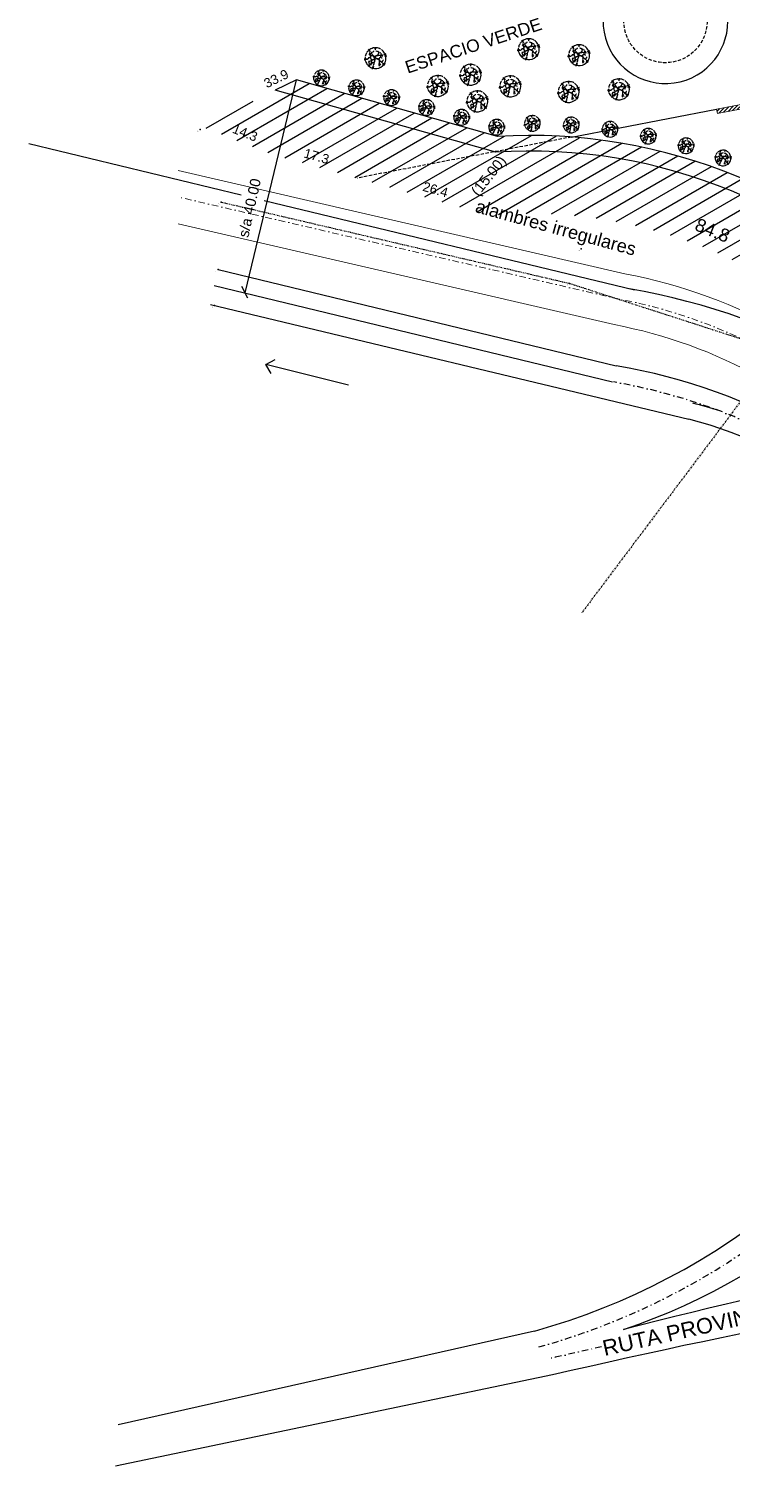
# Model space of a CAD drawing. Header units: millimetres. Extents: x -129 to 3172, y -143 to 919.
# Drawn here: x 1471.5 to 1607, y 460.1 to 736.6 of the extents above; entities that cross this region are included whole.
import ezdxf
from ezdxf.enums import TextEntityAlignment as Align

# ---------------------------------------------------------------- set-up
doc = ezdxf.new("R2010")
doc.units = ezdxf.units.MM
doc.header["$LTSCALE"] = 0.1
doc.linetypes.add('DASHDOT', pattern=[25.4, 12.7, -6.35, 0, -6.35])
doc.linetypes.add('HIDDEN', pattern=[9.524999999999999, 6.35, -3.175])
for name, color, linetype in [('00 LOTES', 2, 'Continuous'), ('00 LOTES TEXTO', 4, 'Continuous'), ('02', 2, 'Continuous'), ('CALLE_EXISTENTE', 40, 'Continuous'), ('CALLES INTERNAS', 1, 'Continuous'), ('INTERMEDIA', 7, 'Continuous'), ('LAYER2', 252, 'Continuous'), ('LINEA_TENSION', 200, 'Continuous'), ('NOMEPUNTO', 7, 'Continuous'), ('para corquis sin escala', 7, 'Continuous'), ('PAVIMENTO', 3, 'Continuous'), ('PUNTI', 7, 'Continuous')]:
    doc.layers.add(name, color=color, linetype=linetype)
doc.layers.add('RUTA - EJES -', color=4, linetype='DASHDOT', lineweight=30)
doc.styles.add('ARIAL', font='arial.ttf')
doc.styles.get("Standard").update_dxf_attribs({"font": 'arial.ttf'})
doc.dimstyles.new('cota sin lineas', dxfattribs={"dimtxt": 1.8, "dimasz": 1, "dimexe": 1.25, "dimexo": 0.625, "dimgap": 1, "dimtad": 1, "dimdec": 1, "dimzin": 12, "dimdsep": 46, "dimtxsty": 'Standard', "dimblk": 'NONE', "dimcen": 2.5, "dimse1": 1, "dimse2": 1, "dimsd1": 1, "dimsd2": 1, "dimaunit": 1, "dimadec": 1, "dimazin": 3, "dimtfac": 1, "dimtdec": 1, "dimtix": 1, "dimtofl": 0, "dimtmove": 0, "dimatfit": 3, "dimldrblk": 'NONE', "dimfxl": 1, "dimarcsym": 2})
pattern_1 = [(45, (1603.830138971836, 693.0542387207352), (-0.3535533905932737, 0.3535533905932738), [])]
pattern_2 = [(29.99999999999999, (2516280.627873598, 5757739.697970119), (-1.25, 2.165063509461097), [])]

# ---------------------------------------------------------------- blocks, each defined once
blk = doc.blocks.new('Arpln016')
at = {"color": 0}
for p, q in [((-0.5208299322915986, 0.2767113827797692), (-0.5623659443889175, 0.3035196366065719)), ((-0.4912376416435851, 0.281763177970501), (-0.5610121588329733, 0.3453059737055498)), ((-0.4230540781896482, 0.2801497961165283), (-0.5332497565750169, 0.3560328599936234)), ((-0.4118296323303799, 0.3029820777055806), (-0.5326440318796578, 0.4176263881552022)), ((-0.4229800841065458, 0.3835482039697752), (-0.4641916008313474, 0.4433529907402888)), ((-0.4116783774442959, 0.4142368029263881), (-0.4411862550436176, 0.4497266957843182)), ((0.1117992412282811, 0.6259441353848739), (0.1112800486322486, 0.5731496826749561)), ((0.1460836892719835, 0.628749805230898), (0.1284331773103966, 0.5277242304392132)), ((0.1801435071524272, 0.6406718936553902), (0.1366821558448178, 0.4717007186829595)), ((0.2249416016679489, 0.5940317253090501), (0.1922821021130038, 0.532753421223668)), ((0.4424932938393561, 0.4730932659567957), (0.3237698792228708, 0.3529475474144866)), ((0.3779086699046319, 0.4891282770137507), (0.3456169317718797, 0.4652460435978732)), ((0.3984639218277935, 0.4700691468117594), (0.3495621759761787, 0.4190076314270318)), ((0.4531336480281031, 0.4365317882472027), (0.3887902540864243, 0.3812221663104967)), ((0.4506526498423521, 0.4079564260541724), (0.4274958728807582, 0.3861843389697544)), ((0.6860450468670537, 0.05584444844045054), (0.4878587902529031, 0.0367364901305386)), ((0.6717089783819586, 0.03618559811959069), (0.5251157914770608, 0.02222735744676595)), ((0.6650409795431186, -0.007974302886891242), (0.5539253237676826, 0.00631832326079702)), ((0.6396172393057116, 0.09127489224219633), (0.5713502341845469, 0.08440345133924075)), ((0.6166777639739345, 0.1235573590786035), (0.5892821517567315, 0.11816967816835)), ((-0.5787444359293251, -0.1155729312730057), (-0.6701156806660388, -0.138874163450485)), ((-0.5539914957495463, -0.1871586179719806), (-0.6498076633123885, -0.1830735092286019)), ((-0.4905875931720888, -0.2273818152246158), (-0.6407806909776387, -0.2878185503921318)), ((-0.5895485830203802, -0.09566684638261001), (-0.6235311400978424, -0.099732617439566)), ((-0.5284402527015278, -0.1456102441461689), (-0.6210376038958674, -0.165756587648146)), ((-0.5321792330475514, -0.2062301099024401), (-0.6117046787812904, -0.2393906120361903)), ((-0.5319410934866293, -0.2778889955908094), (-0.5782753090531666, -0.2915760733308699)), ((-0.03321703139230948, -0.6391021416050823), (-0.03417117982343869, -0.6082930157958124)), ((-0.02247778337574324, -0.6656075330842054), (-0.01957648642177897, -0.5942938044117273)), ((0.005656349767712063, -0.6757154258147785), (0.008178318664723423, -0.5151415701185101)), ((0.02392133126528285, -0.6453211487554174), (0.02426745966263789, -0.6101248469487974)), ((0.05126131570434216, -0.645590016349791), (0.04733770452488089, -0.5971518353160405)), ((0.4359525255754284, -0.543548196156915), (0.3099111475861061, -0.3851671333656013)), ((0.36559082628342, -0.5397134124151953), (0.3418476623129141, -0.4932803030208387)), ((0.3907434035880384, -0.5387036362059224), (0.3496833180370765, -0.4635004673950447)), ((0.4352456117138594, -0.4875988547715193), (0.3917601557552657, -0.4353144996490205)), ((0.4565817715817169, -0.4592089185056348), (0.4313868996088869, -0.4325613671490169)), ((0.6471306949957718, -0.03954076085309134), (0.6009880862206265, -0.03374417152162881)), ((0.6248394153153212, -0.0691784366014151), (0.6116624351626795, -0.06684886958950391))]:
    blk.add_line(p, q, dxfattribs=at)
for points in [[(-0.3955399885875863, 0.2124056859784105), (-0.4186197390761208, 0.1562438694913908), (-0.4497272288642193, 0.1054674326674103), (-0.4708000445269818, 0.09700469319568583)], [(0.009860846082119679, 0.007761258778373303), (-0.04231945937050341, 0.002375879115788848), (-0.09600496594197239, 0.02314805781679752), (-0.1597251466388343, 0.0439202365159872), (-0.2098985172656285, 0.0877726137737227), (-0.2600718878925363, 0.1439344302607424), (-0.3107469922262567, 0.1800934080001753), (-0.35289262355343, 0.2331778646794191), (-0.407079863831882, 0.2062509663633136), (-0.4416994895646553, 0.1916335072769471)], [(-0.3508856887276579, 0.2301005048702791), (-0.3995538582374252, 0.2416406041497794), (-0.411093733481664, 0.2508726835712878)], [(-0.1772858263586272, 0.03468815709447881), (-0.2274591969854782, -0.0007014806915321969), (-0.2600718878925363, -0.05147791751551267), (-0.3087400574021899, -0.06609537660187925), (-0.3609203628530508, -0.03301375866976741), (-0.3935330537618142, -0.02762837900718296)], [(-0.2430129418796128, 0.3516562172676458), (-0.2871655080325581, 0.4047406739468897), (-0.2871655080325581, 0.4139727533688529)], [(-0.2334800014610892, 0.1239315915108818), (-0.2159193217412394, 0.1800934080001753), (-0.2063863813210673, 0.2301005048702791), (-0.2159193217412394, 0.2924170409733051), (-0.2660926923680904, 0.318574599337353), (-0.2680996271938625, 0.3247293189519951)], [(-0.004194427702202574, -0.01689688938540712), (-0.02676571447642573, -0.02455101919986191), (-0.07693908510327674, -0.0007014806915321969), (-0.129119390555843, 0.01391597839301539), (-0.1812996960084661, 0.04084287670866615), (-0.2219401262168503, 0.09392733338836479), (-0.234985202579935, 0.126239611368419)], [(-0.2159193217412394, 0.2924170409733051), (-0.1963517071956176, 0.3516562172676458), (-0.1963517071956176, 0.4193581330318921), (-0.2274591969854782, 0.4524397509640039)], [(0.03143539545175145, 0.03776551690134511), (0.04297527069599028, 0.0877726137737227), (0.05451514594028595, 0.1385490505977032), (0.07157409195326636, 0.1885561474700808), (0.1006746469172981, 0.2416406041497794), (0.0951555761486702, 0.2924170409733051), (0.1026815817430702, 0.342424137845228), (0.106695451392909, 0.3516562172676458)], [(0.03294059657065418, 0.03776551690134511), (0.08160876607860246, 0.07007779488003507), (0.1317821367053966, 0.0877726137737227), (0.1819555073340666, 0.09700469319568583), (0.2321288779608608, 0.1146995120893735), (0.2376479487295455, 0.126239611368419)], [(0.03294059657065418, 0.04084287670866615), (0.03294059657065418, 0.0439202365159872)], [(0.03695446622049303, 0.02314805781679752), (0.05652208076605802, -0.02762837900718296), (0.0775948964287636, -0.08071283568688159), (0.1162283918113758, -0.1307199325588044), (0.170415632089771, -0.1491840914040949), (0.2205890027165651, -0.1514921112598131), (0.2727693081692451, -0.1638015504890973), (0.3033750642521795, -0.219963366976117), (0.3053819990762463, -0.2730478236553608), (0.330468684390496, -0.3261322803350595), (0.3731160494228902, -0.3176695408646992)], [(0.03734487239961481, 0.02322938761199111), (0.06605502118452478, 0.0439202365159872), (0.1182353266371479, 0.06469241521745062), (0.1739277680326836, 0.0877726137737227), (0.2261080734853067, 0.1054674326674103), (0.2572155632751105, 0.1562438694913908), (0.2476826228549385, 0.2062509663633136), (0.2552086284493384, 0.2570274031859299), (0.26072769921808, 0.3070345000583075), (0.3114028035517435, 0.3339613983735035), (0.3379946899850097, 0.3631963165448724)], [(0.08311396719750519, 0.318574599337353), (0.1162283918113758, 0.3724283959686545), (0.1393081422999103, 0.4255128526483531), (0.1277682670556715, 0.475519949520276), (0.1277682670556715, 0.4909067485568812)], [(0.1026815817430702, 0.2477953237639667), (0.1643948276142169, 0.2654901426576544), (0.2321288779608608, 0.3008797804432106), (0.2742745092880909, 0.3547335770749669), (0.2878213193563965, 0.4047406739468897)], [(0.2281150083110788, 0.1000820530043711), (0.2592224980991773, 0.04622825637352435), (0.2858143845323866, -0.01531893977835352), (0.3495345652291917, -0.03916847828622849), (0.4097426099814356, -0.03301375866976741), (0.4383414312386549, 0.02314805781679752), (0.4870096007465463, 0.0439202365159872), (0.5040685467613457, 0.04622825637352435)], [(0.2592224980991773, 0.1593212292987118), (0.3114028035517435, 0.1708613285763931), (0.3630813752974973, 0.1739386883837142), (0.4117495448072077, 0.1854787876627597), (0.380642055017347, 0.2362552244862854), (0.4172686155758925, 0.2862623213591178), (0.4192755503999024, 0.2893396811659841)], [(0.3129080046706463, 0.3370387581812793), (0.3670952449490414, 0.3278066787593161), (0.3941888650874148, 0.3162665794820896)], [(-0.3995538582374252, -0.1076397340020776), (-0.407079863831882, -0.1576468308744552), (-0.4261457446688155, -0.187651088997427)], [(-0.3759723740419645, -0.2076539277468328), (-0.4226336087259597, -0.1899591088531452)], [(0.02541459097619736, -0.006856200306174287), (0.02340765615042528, -0.05686329717809713), (0.02942846062597937, -0.1076397340020776), (-0.007198099930803892, -0.1576468308744552), (-0.06740614468480999, -0.1784190095754639), (-0.1175795153116042, -0.1899591088531452), (-0.1677528859384552, -0.187651088997427), (-0.2199331913910783, -0.1845737291905607), (-0.2756256327883193, -0.1607241906817762), (-0.3257990034151703, -0.1668789102964183), (-0.3744671729230618, -0.2076539277468328), (-0.3875122492862033, -0.2522756449561712)], [(-0.3067331225764178, -0.06609537660187925), (-0.3087400574021899, -0.1191798332811231), (-0.3257990034151703, -0.1753416497681428), (-0.3338267427147343, -0.226118086592578), (-0.3373388786594091, -0.2792025432718219), (-0.3473735527848021, -0.2968973621636906)], [(-0.1060396400673085, -0.187651088997427), (-0.1582199455199316, -0.2315034662551625), (-0.1772858263586272, -0.282279903079143), (-0.2023725116712285, -0.3384417195657079), (-0.2585666867736336, -0.3438270992287471), (-0.295193247332179, -0.3292096401423805)], [(-0.2430129418796128, -0.3415190793730289), (-0.1888257016029229, -0.3499818188429344), (-0.2098985172656285, -0.3976808958600486)], [(-0.003685963987891228, -0.01839629958521982), (0.007853911256347601, -0.0691727364092003), (-0.003685963987891228, -0.1222571930888989), (-0.05586626944051432, -0.1514921112598131), (-0.1060396400673085, -0.1753416497681428), (-0.1562130106941595, -0.1784190095754639), (-0.2063863813210673, -0.187651088997427), (-0.2179262565653062, -0.1845737291905607)], [(-0.2003655768471617, -0.3353643597588416), (-0.17126502188313, -0.3853714566294002), (-0.1195864501373762, -0.4007582556673697), (-0.05937840538342698, -0.4030662755226331), (-0.03830558972066456, -0.4415332731177841)], [(-0.1732719567070831, -0.3884488164380855), (-0.1697598207642272, -0.4238384542236417)], [(0.02942846062597937, -0.006856200306174287), (0.04448047181489301, -0.05994065698541817), (0.07960183125453568, -0.109947753857341), (0.1317821367053966, -0.1514921112598131), (0.1854676432769224, -0.1545694710675889), (0.2356410139037735, -0.1607241906817762), (0.2552086284493384, -0.1638015504890973)], [(0.1352942726500714, -0.1545694710675889), (0.1739277680326836, -0.2053459078911146), (0.2090491274723263, -0.2553530047630375), (0.2376479487295455, -0.3115148212500571), (0.1955023174023154, -0.3622912580740376), (0.1468341478944239, -0.3853714566294002), (0.0966607772675161, -0.4238384542236417), (0.09866771209152603, -0.4476879927319715)], [(0.280295313763645, -0.01531893977835352), (0.2898282541821686, -0.07455811607178475), (0.2742745092880909, -0.128411912703541), (0.3129080046706463, -0.187651088997427), (0.3535484348790305, -0.2376581858698046), (0.3961957999113679, -0.282279903079143)]]:
    blk.add_lwpolyline(points, dxfattribs=at)
for centre, radius, start, end in [((-6.633182564574512e-05, -0.01126470236247817), 0.6224771147503231, 152.4019872027962, 184.6708666046398), ((-6.633182564574512e-05, -0.01126470236247817), 0.6224771147503231, 83.50540831862324, 132.0912136229765), ((-6.633182564574512e-05, -0.01126470236247817), 0.6224771147503231, 55.3181192968613, 66.41917333401473), ((-6.633182564574512e-05, -0.01126470236247817), 0.6224771147503231, 16.50052463920405, 40.7020306092316), ((-6.633182564574512e-05, -0.01126470236247817), 0.6224771147503231, 208.9350078571302, 235.8679659437879), ((-0.001911403738330933, -0.0124152502444794), 0.6224771147503231, 240.595366434008, 264.9598997524558), ((0.002083973634228187, -0.04378451799721005), 0.07554264355316267, 269.4365585008648, 270.2668739871214), ((-6.633182564574512e-05, -0.01126470236247817), 0.6224771147503231, 275.1154901538642, 302.9610317494403), ((-6.633182564574512e-05, -0.01126470236247817), 0.6224771147503231, 317.9938850983308, 324.9206630571798), ((-0.001911403738330933, -0.0124152502444794), 0.6224771147503231, 329.2549145381122, 349.8609663655843)]:
    blk.add_arc(centre, radius, start, end, dxfattribs=at)
blk = doc.blocks.new('*D284')
at = {"layer": 'Defpoints', "color": 0, "transparency": 16777216}
for p in [(1688.237372011685, 737.2528660855569), (1534.72583440346, 707.8879624837391), (1535.484623353143, 703.9212251851777)]:
    blk.add_point(p, dxfattribs=at)
at = {"layer": '00 LOTES', "color": 0, "transparency": 16777216, "insert": (1611.995936864331, 720.5113663403433), "char_height": 1.8, "attachment_point": 5, "rotation": 10.829171842146955}
blk.add_mtext('156.3', dxfattribs=at)
blk = doc.blocks.new('_None')
blk = doc.blocks.new('*D285')
at = {"layer": 'Defpoints', "color": 0, "transparency": 16777216}
for p in [(1796.278461123624, 757.9198219142236), (1796.27846112414, 757.9198219115278), (1534.72583440346, 707.8879624837391)]:
    blk.add_point(p, dxfattribs=at)
at = {"layer": '00 LOTES', "color": 0, "transparency": 16777216, "insert": (1665.141482086938, 734.7893519072036), "char_height": 1.8, "attachment_point": 5, "rotation": 10.829171842329199}
blk.add_mtext('266.3', dxfattribs=at)
blk = doc.blocks.new('*D287')
at = {"layer": 'Defpoints', "color": 0, "transparency": 16777216}
for p in [(1504.747123535064, 717.854606030447), (1518.035268119344, 712.5730506674697), (1518.035268119998, 712.5730506691157)]:
    blk.add_point(p, dxfattribs=at)
at = {"layer": '00 LOTES', "color": 0, "transparency": 16777216, "insert": (1513.147999071315, 716.5812807894705), "char_height": 1.8, "attachment_point": 5, "rotation": 338.32397428730695}
blk.add_mtext('14.3', dxfattribs=at)
blk = doc.blocks.new('*D288')
at = {"layer": 'Defpoints', "color": 0, "transparency": 16777216}
for p in [(1534.725834402994, 707.8879624837393), (1560.157249049091, 700.749293954981), (1560.157249050284, 700.7492939592308)]:
    blk.add_point(p, dxfattribs=at)
at = {"layer": '00 LOTES', "color": 0, "transparency": 16777216, "insert": (1549.753625541636, 705.6628220392406), "char_height": 1.8, "attachment_point": 5, "rotation": 344.32042195283316}
blk.add_mtext('26.4', dxfattribs=at)
blk = doc.blocks.new('*D289')
at = {"layer": 'Defpoints', "color": 0, "transparency": 16777216}
for p in [(1535.210098891792, 732.7028018915407), (1535.210098891787, 732.7028018915502), (1504.747123535064, 717.8546060304471)]:
    blk.add_point(p, dxfattribs=at)
at = {"layer": '00 LOTES', "color": 0, "transparency": 16777216, "insert": (1519.137532966761, 727.0042836998563), "char_height": 1.8, "attachment_point": 5, "rotation": 25.985427248000896}
blk.add_mtext('33.9', dxfattribs=at)
blk = doc.blocks.new('*D290')
at = {"layer": 'Defpoints', "color": 0, "transparency": 16777216}
for p in [(1518.035268119344, 712.5730506674699), (1518.035268118029, 712.5730506627883), (1534.725834402994, 707.887962483739)]:
    blk.add_point(p, dxfattribs=at)
at = {"layer": '00 LOTES', "color": 0, "transparency": 16777216, "insert": (1526.899349406615, 712.078718283651), "char_height": 1.8, "attachment_point": 5, "rotation": 344.32042195311595}
blk.add_mtext('17.3', dxfattribs=at)
blk = doc.blocks.new('*D300')
at = {"layer": 'Defpoints', "color": 0, "transparency": 16777216}
for p in [(1688.237372011685, 737.2528660855569), (1534.72583440346, 707.8879624837391), (1535.484623353143, 703.9212251851777)]:
    blk.add_point(p, dxfattribs=at)
at = {"layer": '00 LOTES', "color": 0, "transparency": 16777216, "insert": (1611.995936864331, 720.5113663403433), "char_height": 1.8, "attachment_point": 5, "rotation": 10.829171842146955}
blk.add_mtext('156.3', dxfattribs=at)
blk = doc.blocks.new('*D301')
at = {"layer": 'Defpoints', "color": 0, "transparency": 16777216}
for p in [(1796.278461123624, 757.9198219142236), (1796.27846112414, 757.9198219115278), (1534.72583440346, 707.8879624837391)]:
    blk.add_point(p, dxfattribs=at)
at = {"layer": '00 LOTES', "color": 0, "transparency": 16777216, "insert": (1665.141482086938, 734.7893519072036), "char_height": 1.8, "attachment_point": 5, "rotation": 10.829171842329199}
blk.add_mtext('266.3', dxfattribs=at)
blk = doc.blocks.new('*D303')
at = {"layer": 'Defpoints', "color": 0, "transparency": 16777216}
for p in [(1504.747123535064, 717.854606030447), (1518.035268119344, 712.5730506674697), (1518.035268119998, 712.5730506691157)]:
    blk.add_point(p, dxfattribs=at)
at = {"layer": '00 LOTES', "color": 0, "transparency": 16777216, "insert": (1513.147999071315, 716.5812807894705), "char_height": 1.8, "attachment_point": 5, "rotation": 338.32397428730695}
blk.add_mtext('14.3', dxfattribs=at)
blk = doc.blocks.new('*D304')
at = {"layer": 'Defpoints', "color": 0, "transparency": 16777216}
for p in [(1534.725834402994, 707.8879624837393), (1560.157249049091, 700.749293954981), (1560.157249050525, 700.7492939600924)]:
    blk.add_point(p, dxfattribs=at)
at = {"layer": '00 LOTES', "color": 0, "transparency": 16777216, "insert": (1549.753625541636, 705.6628220401701), "char_height": 1.8, "attachment_point": 5, "rotation": 344.32042195283316}
blk.add_mtext('26.4', dxfattribs=at)
blk = doc.blocks.new('*D305')
at = {"layer": 'Defpoints', "color": 0, "transparency": 16777216}
for p in [(1518.035268119344, 712.5730506674699), (1518.035268118029, 712.5730506627883), (1534.725834402994, 707.887962483739)]:
    blk.add_point(p, dxfattribs=at)
at = {"layer": '00 LOTES', "color": 0, "transparency": 16777216, "insert": (1526.899349406615, 712.078718283651), "char_height": 1.8, "attachment_point": 5, "rotation": 344.32042195311595}
blk.add_mtext('17.3', dxfattribs=at)

msp = doc.modelspace()

# ---------------------------------------------------------------- hatches: boundary and pattern name
h = msp.add_hatch()
h.set_pattern_fill('_USER', color=256, scale=0.5, angle=45, style=0, pattern_type=0)
h.set_pattern_definition(pattern_1)
h.paths.add_polyline_path([(1603.980431204935, 720.3210257207356), (1796.27846112409, 757.1053195231907), (1796.27846112409, 757.9198219142236), (1603.830138971836, 721.1067815636598)])
h = msp.add_hatch()
h.set_pattern_fill('_USER', color=256, scale=0.5, angle=45, style=0, pattern_type=0)
h.set_pattern_definition(pattern_1)
h.paths.add_polyline_path([(1603.980431204935, 720.3210257207356), (1796.27846112409, 757.1053195231907), (1796.27846112409, 757.9198219142236), (1603.830138971836, 721.1067815636598)])
at = {"layer": 'LAYER2'}
h = msp.add_hatch(dxfattribs=at)
h.set_pattern_fill('_USER', color=256, scale=2.5, angle=30, style=0, pattern_type=0)
h.set_pattern_definition(pattern_2)
edge = h.paths.add_edge_path()
edge.add_line((1789.719973115523, 548.2706942213081), (1802.424006210913, 557.3454387047641))
edge.add_line((1802.424006210913, 557.3454387047641), (1646.221881113288, 680.9792594452701))
edge.add_arc((1567.869230182183, 611.0803174562134), 104.9999999958148, 41.73637312219063, 93.37305218903629)
edge.add_line((1561.691359161672, 715.8984166029222), (1523.010162081842, 726.7563357594736))
edge.add_line((1523.010162081842, 726.7563357594736), (1504.74712353553, 717.854606030447))
edge.add_line((1504.74712353553, 717.854606030447), (1518.035268119809, 712.5730506674699))
edge.add_line((1518.035268119809, 712.5730506674699), (1560.157249049556, 700.7492939549811))
edge.add_arc((1567.869230180786, 611.0803174515568), 90.00000000077839, 40.940760530902196, 94.91562777458768, ccw=False)
edge.add_line((1635.854104438138, 670.0553704173617), (1789.719973116455, 548.2706942222394))
edge.add_line((1789.719973116455, 548.2706942222394), (1789.719973115523, 548.2706942213081))
h = msp.add_hatch(dxfattribs=at)
h.set_pattern_fill('_USER', color=256, scale=2.5, angle=30, style=0, pattern_type=0)
h.set_pattern_definition(pattern_2)
edge = h.paths.add_edge_path()
edge.add_line((1789.719973115523, 548.2706942213081), (1802.424006210913, 557.3454387047641))
edge.add_line((1802.424006210913, 557.3454387047641), (1646.221881113288, 680.9792594452701))
edge.add_arc((1567.869230182183, 611.0803174562134), 104.9999999958148, 41.73637312219063, 93.37305218903629)
edge.add_line((1561.691359161672, 715.8984166029222), (1523.010162081842, 726.7563357594736))
edge.add_line((1523.010162081842, 726.7563357594736), (1504.74712353553, 717.854606030447))
edge.add_line((1504.74712353553, 717.854606030447), (1518.035268119809, 712.5730506674699))
edge.add_line((1518.035268119809, 712.5730506674699), (1560.157249049556, 700.7492939549811))
edge.add_arc((1567.869230180786, 611.0803174515568), 90.00000000077839, 40.940760530902196, 94.91562777458768, ccw=False)
edge.add_line((1635.854104438138, 670.0553704173617), (1789.719973116455, 548.2706942222394))
edge.add_line((1789.719973116455, 548.2706942222394), (1789.719973115523, 548.2706942213081))

# ---------------------------------------------------------------- linework, layer by layer
at = {"color": 0}
for points in [[(1522.992722528328, 726.7476822388671), (1513.094028683652, 685.779982137432)], [(1512.477434933458, 687.0884735965483), (1513.622987193794, 684.8446483797707)]]:
    msp.add_lwpolyline(points, dxfattribs=at)
at = {"lineweight": 13}
for points in [[(1500.303092802682, 709.3632124764226), (1586.173100566299, 689.4721873262279, -0.1634189137293531), (1642.99515256732, 657.5499030825995), (1665.507952064083, 632.6437923041485), (1703.389305003726, 598.3568814452119), (1737.719296636798, 574.7107553406931), (1814.565320413833, 525.2731610638402, 0.1438996422325082), (1825.386136768193, 522.093087741112), (2143.86592525271, 522.093087741112)], [(1500.303092802682, 709.3632124764226), (1586.173100566299, 689.4721873262279, -0.1634189137293531), (1642.99515256732, 657.5499030825995), (1665.507952064083, 632.6437923041485), (1703.389305003726, 598.3568814452119), (1737.719296636798, 574.7107553406931), (1814.565320413833, 525.2731610638402, 0.1438996422325082), (1825.386136768193, 522.093087741112), (2143.86592525271, 522.093087741112)], [(1638.323403104016, 647.8054898399241), (1635.576639109564, 650.844259333735, 0.1639571097967293), (1584.115056100109, 679.6841324986272), (1500.303092802682, 699.098429914502)], [(1638.323403104016, 647.8054898399241), (1635.576639109564, 650.844259333735, 0.1639571097967293), (1584.115056100109, 679.6841324986272), (1500.303092802682, 699.098429914502)]]:
    msp.add_lwpolyline(points, format="xyb", dxfattribs=at)
at = {"linetype": 'DASHDOT', "lineweight": 13}
msp.add_lwpolyline([(1816.484612466109, 518.093087741112), (1734.947883848374, 570.5483679230638), (1700.279918577795, 594.4272866043575), (1661.966802574967, 629.1049918922909), (1639.285895838209, 654.1970812081672, 0.1636776320037295), (1585.142802277853, 684.5784554993115), (1500.303092802682, 704.230821195928)], format="xyb", dxfattribs=at)
msp.add_lwpolyline([(1816.484612466109, 518.093087741112), (1734.947883848374, 570.5483679230638), (1700.279918577795, 594.4272866043575), (1661.966802574967, 629.1049918922909), (1639.285895838209, 654.1970812081672, 0.1636776320037295), (1585.142802277853, 684.5784554993115), (1500.303092802682, 704.230821195928)], format="xyb", dxfattribs=at)
at = {"layer": '02', "lineweight": 0, "elevation": -0.5840000000000032, "flags": 128}
msp.add_lwpolyline([(1603.980431204935, 720.3210257207356), (1796.27846112409, 757.1053195231907), (1796.27846112409, 757.9198219142236), (1603.830138971836, 721.1067815636598)], close=True, dxfattribs=at)
msp.add_lwpolyline([(1603.980431204935, 720.3210257207356), (1796.27846112409, 757.1053195231907), (1796.27846112409, 757.9198219142236), (1603.830138971836, 721.1067815636598)], close=True, dxfattribs=at)
at = {"layer": 'CALLES INTERNAS'}
for p, q in [((1523.010162081842, 726.7563357594736), (1518.953571853035, 724.7790815503649)), ((1523.010162081842, 726.7563357594736), (1518.953571853035, 724.7790815503649)), ((1575.932343692792, 715.7702701715134), (1603.830138971836, 721.1067815627284, -0.5840000000000032)), ((1575.932343692792, 715.7702701715134), (1603.830138971836, 721.1067815627284, -0.5840000000000032))]:
    msp.add_line(p, q, dxfattribs=at)
at = {"layer": 'CALLES INTERNAS', "linetype": 'HIDDEN'}
msp.add_line((1575.932343693257, 715.7702701715134), (1534.725834402994, 707.8879624837391, 0.8625986815206076), dxfattribs=at)
msp.add_line((1575.932343693257, 715.7702701715134), (1534.725834402994, 707.8879624837391, 0.8625986815206076), dxfattribs=at)
at = {"layer": 'CALLES INTERNAS'}
for points in [[(1811.865925973554, 698.2738139144458), (1811.865925976348, 563.4908412666373, -0.242207324939743), (1809.353465868433, 558.6085195335872), (1806.004003538092, 556.2159317181759, -0.3341129034661331), (1798.792731000383, 556.3935945713274), (1644.154750651021, 678.7893963585921, 0.2311550668543296), (1561.368910529924, 712.8729785056166), (1518.953571853035, 724.7790815503649)], [(1811.86592597402, 698.2738139144458), (1811.865925976814, 563.4908412666373, -0.242207324939743), (1809.353465868899, 558.6085195335872), (1806.004003538557, 556.2159317181759, -0.3341129034661331), (1798.792731000849, 556.3935945713274), (1644.154750651487, 678.7893963585921, 0.2311550668543296), (1561.368910530389, 712.8729785056166), (1518.953571853501, 724.7790815503649)], [(1811.865925973554, 698.2738139144458), (1811.865925976348, 563.4908412666373, -0.242207324939743), (1809.353465868433, 558.6085195335872), (1806.004003538092, 556.2159317181759, -0.3341129034661331), (1798.792731000383, 556.3935945713274), (1644.154750651021, 678.7893963585921, 0.2311550668543296), (1561.368910529924, 712.8729785056166), (1518.953571853035, 724.7790815503649)], [(1811.86592597402, 698.2738139144458), (1811.865925976814, 563.4908412666373, -0.242207324939743), (1809.353465868899, 558.6085195335872), (1806.004003538557, 556.2159317181759, -0.3341129034661331), (1798.792731000849, 556.3935945713274), (1644.154750651487, 678.7893963585921, 0.2311550668543296), (1561.368910530389, 712.8729785056166), (1518.953571853501, 724.7790815503649)], [(1802.424006210447, 557.3454387047641), (1646.221881112822, 680.9792594452701, 0.229199018019629), (1561.691359161206, 715.8984166029222), (1523.010162081377, 726.7563357594736)], [(1802.424006210913, 557.3454387047641), (1646.221881113288, 680.9792594452701, 0.229199018019629), (1561.691359161672, 715.8984166029222), (1523.010162081842, 726.7563357594736)], [(1802.424006210447, 557.3454387047641), (1646.221881112822, 680.9792594452701, 0.229199018019629), (1561.691359161206, 715.8984166029222), (1523.010162081377, 726.7563357594736)], [(1802.424006210913, 557.3454387047641), (1646.221881113288, 680.9792594452701, 0.229199018019629), (1561.691359161672, 715.8984166029222), (1523.010162081842, 726.7563357594736)]]:
    msp.add_lwpolyline(points, format="xyb", dxfattribs=at)
at = {"layer": 'CALLES INTERNAS', "linetype": 'HIDDEN'}
msp.add_circle((1593.997550391399, 738.0660338531561, -2.09365519779163e-08), 7.999999998288789, dxfattribs=at)
msp.add_circle((1593.997550391399, 738.0660338531561, -2.09365519779163e-08), 7.999999998288789, dxfattribs=at)
at = {"layer": 'CALLES INTERNAS'}
msp.add_arc((1593.997550391399, 738.0660338531561, -2.09365519779163e-08), 11.99999999868946, 108.1409496073948, 11.34377663749736, dxfattribs=at)
msp.add_arc((1593.997550391399, 738.0660338531561, -2.09365519779163e-08), 11.99999999868946, 108.1409496073948, 11.34377663749736, dxfattribs=at)
at = {"layer": 'LINEA_TENSION', "linetype": 'DASHDOT', "ltscale": 0.25}
for points in [[(1508.564804415026, 703.2571284574769), (1575.56172156594, 687.624844803413), (1615.761964693007, 674.6363880996905)], [(1615.761964693007, 674.6363880996905), (1577.891101683297, 624.2484725601353)]]:
    msp.add_lwpolyline(points, dxfattribs=at)
at = {"layer": 'PAVIMENTO', "color": 0}
for points in [[(1471.549269593128, 714.5200240946688), (1512.371338876703, 704.656517846448)], [(1516.815910653018, 703.5826119360827), (1588.070299262919, 686.3659906423964)], [(1507.948964978375, 690.2934123314299), (1584.54734893217, 671.7855646889038)], [(1507.202382427447, 687.2035329443715), (1583.800766380777, 668.6956853018455)], [(1506.526989476562, 683.5318538657702), (1598.470103097421, 661.5047668506704)], [(1518.14202580116, 670.2880347482242), (1517.166787880746, 672.0341478604205), (1518.912900992476, 673.0093857803695)], [(1533.035994875983, 668.0331435016669), (1517.166787880746, 672.0341478604205)], [(1568.819838619132, 486.1064869807415), (1488.757846596924, 468.0410302858181)], [(1572.268080349353, 477.65358099894), (1488.229588214115, 460.0912537425138)]]:
    msp.add_lwpolyline(points, dxfattribs=at)
for centre, radius, start, end in [((1565.366841749095, 560.1125656216718), 128.3082105426353, 40.09930930826314, 80.25419798127076), ((1565.366841749095, 560.1125656216718), 113.3082105426353, 40.09930930826314, 80.25419798127076), ((1579.055652667575, 585.4471862762548), 81.67514210786075, 71.89268494877845, 75.68046701991551), ((1579.055652667575, 585.4471862762548), 78.4963467176841, 336.7820582926473, 75.68046701991551), ((1533.6398718737, 612.2807594620936), 130.9869348308459, 285.5795570909448, 333.8255097729402), ((1547.468088848324, 601.4869527955852), 121.3314188496643, 288.4775857454436, 335.6307619373271), ((1839.347957221598, -499.8069146471717), 1018.257997183986, 92.2292954780654, 104.4113513751413), ((1899.122911373426, -929.9507939573996), 1445.055070562789, 93.68437754237776, 103.0727757718313)]:
    msp.add_arc(centre, radius, start, end, dxfattribs=at)
at = {"layer": 'PUNTI'}
for p in [(1504.515212906332, 717.2093971119575), (1508.564804415026, 703.2571284574769), (1577.766379428835, 694.2536549306787), (1507.948964978375, 690.2934123314299), (1575.56172156594, 687.624844803413), (1507.285571902798, 683.3723217648767)]:
    msp.add_point(p, dxfattribs=at)
at = {"layer": 'RUTA - EJES -', "color": 0, "lineweight": -3}
for centre, radius, start, end in [((1565.366841749095, 560.1125656216718), 110.1294151524586, 40.09930930826314, 80.25419798127076), ((1533.6398718737, 612.2807594620936), 134.1657302210225, 285.5795570909448, 333.8255097729402), ((1896.455380005104, -915.8678787667923), 1433.912685155044, 102.6798711716727, 103.096230689936)]:
    msp.add_arc(centre, radius, start, end, dxfattribs=at)

# ---------------------------------------------------------------- block references
at = {"linetype": 'ByBlock', "xscale": 3.230934026814514, "yscale": 3.230934026814514, "zscale": 3.230934026814514, "rotation": 180.522283586837}
for p in [(1538.242667378665, 730.9011542554326), (1538.242667378665, 730.9011542554326), (1567.716223304898, 732.6337965977691), (1567.716223304898, 732.6337965977691), (1577.3961542773, 731.4786826166637), (1577.3961542773, 731.4786826166637), (1550.234316621249, 725.5589882889144), (1550.234316621249, 725.5589882889144), (1556.519120715831, 727.7247482714556), (1556.519120715831, 727.7247482714556), (1564.176430411444, 725.4867829279356), (1564.176430411444, 725.4867829279356), (1557.819469587685, 722.5991411245741), (1557.819469587685, 722.5991411245741), (1575.373533000511, 724.4039315673836), (1575.373533000511, 724.4039315673836), (1585.053581492317, 724.9092545676358), (1585.053581492317, 724.9092545676358)]:
    msp.add_blockref('Arpln016', p, dxfattribs=at)
at = {"layer": 'INTERMEDIA', "color": 0, "linetype": 'ByBlock'}
for p, xscale, yscale, zscale, rotation in [((1527.819052944233, 727.1083466735981), 2.409727144255332, 2.409727144255332, 2.409727144255332, 164.3204219630357), ((1527.819052944233, 727.1083466735981), 2.409727144255332, 2.409727144255332, 2.409727144255332, 164.3204219630357), ((1534.558569893048, 725.2165456013136), 2.409727144255332, 2.409727144255332, 2.409727144255332, 164.3204219630357), ((1534.558569893048, 725.2165456013136), 2.409727144255332, 2.409727144255332, 2.409727144255332, 164.3204219630357), ((1541.298086841398, 723.324744529029), 2.409727144255332, 2.409727144255332, 2.409727144255332, 164.3204219630357), ((1541.298086841398, 723.324744529029), 2.409727144255332, 2.409727144255332, 2.409727144255332, 164.3204219630357), ((1548.037603791145, 721.4329434567444), 2.409727144255332, 2.409727144255332, 2.409727144255332, 164.3204219630357), ((1548.037603791145, 721.4329434567444), 2.409727144255332, 2.409727144255332, 2.409727144255332, 164.3204219630357), ((1554.777120739494, 719.5411423844598), 2.409727144255332, 2.409727144255332, 2.409727144255332, 164.3204219630357), ((1554.777120739494, 719.5411423844598), 2.409727144255332, 2.409727144255332, 2.409727144255332, 164.3204219630357), ((1561.516637688776, 717.6493413121752), 2.409727144255332, 2.409727144255332, 2.409727144255332, 164.3204219630357), ((1561.516637688776, 717.6493413121752), 2.409727144255332, 2.409727144255332, 2.409727144255332, 164.3204219630357), ((1568.40151328062, 718.3668836019315), 2.409727144609865, 2.409727144609865, 2.409727144609865, 185.6384216760731), ((1568.40151328062, 718.3668836019315), 2.409727144609865, 2.409727144609865, 2.409727144609865, 185.6384216760731), ((1575.884149201487, 718.0684087257214), 2.40972714409497, 2.40972714409497, 2.40972714409497, 181.6384216765051), ((1575.884149201487, 718.0684087257214), 2.40972714409497, 2.40972714409497, 2.40972714409497, 181.6384216765051), ((1583.327737241325, 717.2486986237891), 2.409727144055678, 2.409727144055678, 2.409727144055678, 177.638421676099), ((1583.327737241325, 717.2486986237891), 2.409727144055678, 2.409727144055678, 2.409727144055678, 177.638421676099), ((1590.696012988959, 715.9117468417935), 2.409727144443231, 2.409727144443231, 2.409727144443231, 173.6384216778433), ((1590.696012988959, 715.9117468417935), 2.409727144443231, 2.409727144443231, 2.409727144443231, 173.6384216778433), ((1597.953078944975, 714.0640668728702), 2.409727144382175, 2.409727144382175, 2.409727144382175, 169.6384216764925), ((1597.953078944975, 714.0640668728702), 2.409727144382175, 2.409727144382175, 2.409727144382175, 169.6384216764925), ((1605.063579413847, 711.7146604284026), 2.409727144428674, 2.409727144428674, 2.409727144428674, 165.6384216771201), ((1605.063579413847, 711.7146604284026), 2.409727144428674, 2.409727144428674, 2.409727144428674, 165.6384216771201)]:
    msp.add_blockref('Arpln016', p, dxfattribs=dict(at, xscale=xscale, yscale=yscale, zscale=zscale, rotation=rotation))

# ---------------------------------------------------------------- texts
at = {"color": 0}
msp.add_text('s/a 40.00', height=2, rotation=77.63997529370262, dxfattribs=at).set_placement((1514.013944884104, 702.1420886916421), align=Align.MIDDLE_CENTER)
at = {"layer": '00 LOTES', "color": 1, "style": 'ARIAL'}
msp.add_text('(15.00)', height=2, rotation=51.47455916067729, dxfattribs=at).set_placement((1557.999164268647, 704.2436048238851))
msp.add_text('(15.00)', height=2, rotation=51.47455916067729, dxfattribs=at).set_placement((1557.999164268647, 704.2436048238851))
at = {"layer": '00 LOTES', "insert": (1603.039274934486, 697.8161102402337), "char_height": 2.5, "attachment_point": 5, "rotation": 337.9281941525464}
msp.add_mtext('84.8', dxfattribs=at)
msp.add_mtext('84.8', dxfattribs=at)
at = {"layer": '00 LOTES TEXTO', "color": 3, "ltscale": 0.5, "style": 'ARIAL'}
msp.add_text('ESPACIO VERDE', height=2.401570834028116, rotation=18.14094962106535, dxfattribs=at).set_placement((1544.410374606301, 727.9614011402555))
msp.add_text('ESPACIO VERDE', height=2.401570834028116, rotation=18.14094962106535, dxfattribs=at).set_placement((1544.410374606301, 727.9614011402555))
at = {"layer": 'CALLE_EXISTENTE', "color": 0}
msp.add_text('alambres irregulares', height=2.5, rotation=344.6331151823695, dxfattribs=at).set_placement((1557.247170544502, 701.3693644869454))
at = {"layer": 'NOMEPUNTO'}
for s, p in [('5', (1504.028418035519, 716.7934274579711)), ('6', (1508.078009543748, 702.8411588025592)), ('10', (1577.279584558022, 693.8376852766924)), ('7', (1507.462170107563, 689.8774426774435)), ('9', (1575.074926694662, 687.2088751484953)), ('8', (1506.798777031985, 682.9563521108903))]:
    msp.add_text(s, height=0.2, rotation=1.85431434821338, dxfattribs=at).set_placement(p)
at = {"layer": 'para corquis sin escala', "color": 0}
msp.add_text('RUTA PROVINCIAL N° 17', height=3, rotation=12.59737210015057, dxfattribs=at).set_placement((1582.289209109538, 481.2862117997684))

# ---------------------------------------------------------------- dimensions: what is measured, and where the dimension line sits
at = {"layer": '00 LOTES'}
for p1, p2, distance, picture, middle in [((1534.72583440346, 707.8879624837391), (1796.278461123624, 757.9198219142236), -2.7446639200432545e-09, '*D285', (1665.141482086938, 734.7893519072036)), ((1534.72583440346, 707.8879624837391), (1796.278461123624, 757.9198219142236), -2.7446639200432545e-09, '*D301', (1665.141482086938, 734.7893519072036)), ((1534.725834402994, 707.8879624837391), (1518.035268119344, 712.5730506674699), 4.8627738734413425e-09, '*D290', (1526.899349406615, 712.078718283651)), ((1534.725834402994, 707.8879624837391), (1518.035268119344, 712.5730506674699), 4.8627738734413425e-09, '*D305', (1526.899349406615, 712.078718283651))]:
    dim = msp.add_aligned_dim(p1=p1, p2=p2, distance=distance, dimstyle='cota sin lineas', dxfattribs=at)
    dim.commit()
    dim.dimension.update_dxf_attribs({"geometry": picture, "text_midpoint": middle})
for base, p1, p2, angle, picture, middle in [((1535.484623353143, 703.9212251851777), (1688.237372011685, 737.2528660855569), (1534.72583440346, 707.8879624837391), 190.82917184214693, '*D284', (1612.356602541445, 718.6259066294242)), ((1535.484623353143, 703.9212251851777), (1688.237372011685, 737.2528660855569), (1534.72583440346, 707.8879624837391), 190.82917184214693, '*D300', (1612.356602541445, 718.6259066294242)), ((1535.210098891787, 732.7028018915502), (1504.747123535064, 717.854606030447), (1535.210098891792, 732.7028018915407), 25.985427248000732, '*D289', (1519.978611214359, 725.2787039614595)), ((1518.035268119998, 712.5730506691157), (1504.747123535064, 717.854606030447), (1518.035268119344, 712.5730506674699), 338.32397428730764, '*D287', (1512.438962825381, 714.7973789832887)), ((1518.035268119998, 712.5730506691157), (1504.747123535064, 717.854606030447), (1518.035268119344, 712.5730506674699), 338.32397428730764, '*D303', (1512.438962825381, 714.7973789832887)), ((1560.157249050284, 700.7492939592308), (1534.725834402994, 707.8879624837391), (1560.157249049091, 700.7492939549811), 344.32042195283344, '*D288', (1549.234993309987, 703.8152013969939)), ((1560.157249050525, 700.7492939600924), (1534.725834402994, 707.8879624837391), (1560.157249049091, 700.7492939549811), 344.32042195283344, '*D304', (1549.234993309987, 703.8152013979234))]:
    dim = msp.add_linear_dim(base=base, p1=p1, p2=p2, angle=angle, dimstyle='cota sin lineas', dxfattribs=at)
    dim.commit()
    dim.dimension.update_dxf_attribs({"geometry": picture, "text_midpoint": middle, "dimtype": 161})

doc.saveas('drawing.dxf')
